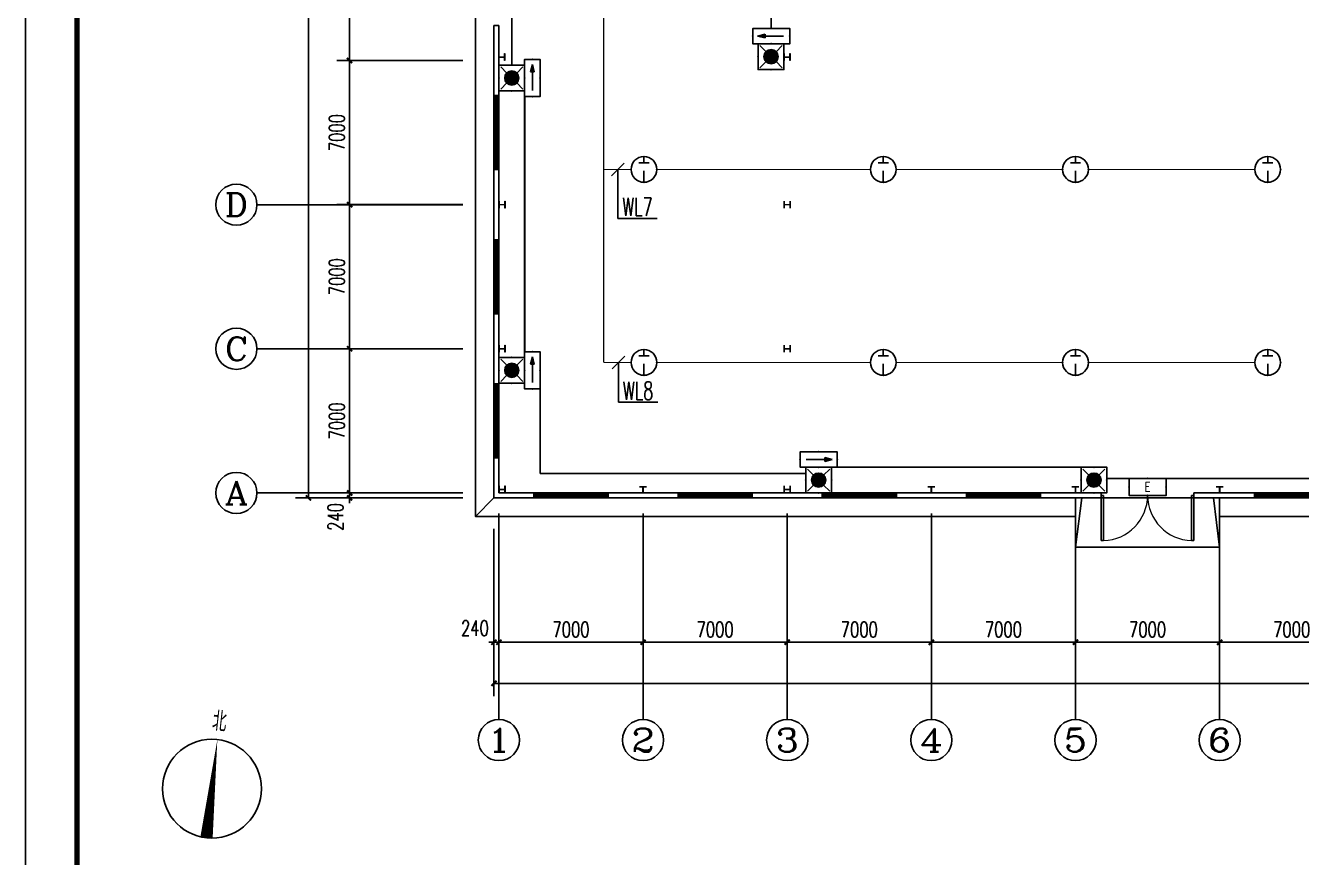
# Model space of a CAD drawing. Extents: x -496980 to 486425, y -292187 to -29437.
# Drawn here: x -139304 to -77341, y -267147 to -226744 of the extents above; entities that cross this region are included whole.
import ezdxf
from ezdxf.enums import TextEntityAlignment as Align

# ---------------------------------------------------------------- set-up
doc = ezdxf.new("R2010")
doc.units = 0
doc.header["$LTSCALE"] = 1000
doc.header["$MEASUREMENT"] = 0
doc.linetypes.add('CENTER2', pattern=[1.125, 0.75, -0.125, 0.125, -0.125])
for name, color, linetype in [('AXIS', 3, 'Continuous'), ('AXIS_TEXT', 7, 'Continuous'), ('DIM-照明', 3, 'Continuous'), ('DIM_SYMB', 3, 'Continuous'), ('EQUIP-照明', 3, 'Continuous'), ('PUB_TEXT', 7, 'Continuous'), ('PUB_TITLE', 4, 'Continuous'), ('STAIR', 2, 'Continuous'), ('WALL', 9, 'Continuous'), ('WINDOW', 4, 'Continuous'), ('WIRE-应急', 1, 'CENTER2'), ('WIRE-照明', 4, 'Continuous')]:
    doc.layers.add(name, color=color, linetype=linetype)
doc.layers.add('STXT_XG_THIN', color=2, linetype='Continuous', lineweight=0)
doc.styles.add('_TCH_AXIS', font='COMPLEX', dxfattribs={"bigfont": 'GBCBIG'})
doc.styles.add('_TCH_DIM', font='SIMPLEX', dxfattribs={"bigfont": 'GBCBIG'})
doc.styles.add('_TCH_DIM_T3', font='SIMPLEX', dxfattribs={"width": 0.705882, "bigfont": 'GBCBIG'})
doc.styles.add('_TEL_ATTDEF', font='GBENOR', dxfattribs={"width": 0.8, "height": 3, "bigfont": 'GBCBIG'})
doc.styles.add('_TEL_DIM', font='SIMPLEX', dxfattribs={"width": 0.8, "height": 3.5, "bigfont": 'HZTXT'})
doc.styles.add('COMPLEX', font='COMPLEX')
doc.dimstyles.new('_TCH_ARCH&&250', dxfattribs={"dimtxt": 743.75, "dimasz": 250, "dimexe": 625, "dimexo": 750, "dimgap": 250, "dimtad": 1, "dimdec": 0, "dimzin": 0, "dimdsep": 46, "dimtxsty": '_TCH_DIM_T3', "dimblk": 'ARCHTICK', "dimcen": 0.09, "dimclrt": 7, "dimazin": 2, "dimtfac": 1, "dimtdec": 0, "dimtix": 1, "dimtmove": 2, "dimatfit": 3, "dimfxl": 0, "dimtolj": 1, "dimtzin": 0, "dimarcsym": 0})

# ---------------------------------------------------------------- blocks, each defined once
blk = doc.blocks.new('$equip$00002846')
for p, q in [((0, 0.5), (0, 0.25)), ((-0.2, 0.25), (0.2, 0.25)), ((0, -0.05), (0, -0.5))]:
    blk.add_line(p, q)
at = {"const_width": 0.04}
blk.add_lwpolyline([(0.5, 0, -1), (-0.5, 0, -1), (0.5, 0, -1.723757)], format="xyb", dxfattribs=at)
blk.add_circle((0, 0), 0.5)
for p in [(0, 0.5), (-0.5, 0), (0.5, 0), (0, -0.5)]:
    blk.add_point(p)
at = {"color": 7, "style": '_TEL_DIM', "flags": 1}
for tag in ['A', 'REMARK']:
    blk.add_attdef(tag, text='', height=0.00002, dxfattribs=at).set_placement((0, 0), align=Align.MIDDLE_CENTER)
blk = doc.blocks.new('$equip$00002534')
for p, q in [((-0.72, 0.66), (-0.72, 0)), ((0.72, 0.66), (-0.72, 0.66)), ((0.72, 0), (0.72, 0.66)), ((-0.72, 0), (0.72, 0))]:
    blk.add_line(p, q)
at = {"const_width": 0.04}
blk.add_lwpolyline([(-0.72, 0.66), (-0.72, 0), (0.72, 0), (0.72, 0.66), (-0.72, 0.66), (-0.72, 0)], dxfattribs=at)
for p in [(0, 0.66), (-0.72, 0.33), (0, 0), (0.72, 0.33)]:
    blk.add_point(p)
at = {"color": 7, "style": '_TEL_DIM'}
blk.add_attdef('$TEXT$', text='', height=0.4, dxfattribs=at).set_placement((0, 0.33), align=Align.MIDDLE_CENTER)
at = {"color": 7, "style": '_TEL_DIM', "flags": 1}
blk.add_attdef('A', text='', height=0.00002, dxfattribs=at).set_placement((0, 0), align=Align.MIDDLE_CENTER)
blk = doc.blocks.new('$equip$00002604')
blk.add_hatch(color=256).paths.add_polyline_path([(0.275, 0.5, 1), (-0.274, 0.5, 1)])
for p, q in [((-0.429, 0.929), (-0.194, 0.694)), ((0.194, 0.694), (0.429, 0.929)), ((-0.429, 0.071), (-0.194, 0.306)), ((0.194, 0.306), (0.429, 0.071))]:
    blk.add_line(p, q)
at = {"const_width": 0.04}
blk.add_lwpolyline([(-0.5, 1), (-0.5, 0), (0.5, 0), (0.5, 1), (-0.5, 1), (-0.5, 0)], dxfattribs=at)
blk.add_lwpolyline([(-0.5, 1), (-0.5, 0), (0.5, 0), (0.5, 1)], close=True)
blk.add_circle((0, 0.5), 0.275)
for p in [(0, 1), (-0.5, 0.5), (0.5, 0.5), (0, 0)]:
    blk.add_point(p)
at = {"color": 7, "style": '_TEL_DIM', "flags": 1}
blk.add_attdef('A', text='', height=0.000025, dxfattribs=at).set_placement((0, 0), align=Align.MIDDLE_CENTER)
blk = doc.blocks.new('$equip$00002541')
blk.add_hatch(color=256).paths.add_polyline_path([(-0.24, 0.372), (-0.528, 0.3), (-0.24, 0.228)])
for p, q in [((-0.72, 0.6), (-0.72, 0)), ((0.72, 0.6), (-0.72, 0.6)), ((0.72, 0), (0.72, 0.6)), ((-0.72, 0), (0.72, 0)), ((-0.24, 0.372), (-0.528, 0.3)), ((-0.528, 0.3), (-0.24, 0.228)), ((-0.24, 0.372), (-0.24, 0.228))]:
    blk.add_line(p, q)
at = {"color": 7}
blk.add_line((-0.48, 0.3), (0.48, 0.3), dxfattribs=at)
at = {"const_width": 0.04}
blk.add_lwpolyline([(-0.72, 0.6), (-0.72, 0), (0.72, 0), (0.72, 0.6), (-0.72, 0.6), (-0.72, 0)], dxfattribs=at)
for p in [(0, 0.6), (-0.72, 0.3), (0, 0), (0.72, 0.3)]:
    blk.add_point(p)
at = {"color": 7, "style": '_TEL_DIM', "flags": 1}
blk.add_attdef('A', text='', height=0.00002, dxfattribs=at).set_placement((0, 0), align=Align.MIDDLE_CENTER)
blk = doc.blocks.new('$equip$00002540')
blk.add_hatch(color=256).paths.add_polyline_path([(0.24, 0.372), (0.24, 0.228), (0.528, 0.3)])
for p, q in [((-0.72, 0.6), (-0.72, 0)), ((0.72, 0.6), (-0.72, 0.6)), ((0.72, 0), (0.72, 0.6)), ((-0.72, 0), (0.72, 0)), ((0.24, 0.372), (0.24, 0.228)), ((0.528, 0.3), (0.24, 0.372)), ((0.24, 0.228), (0.528, 0.3))]:
    blk.add_line(p, q)
at = {"color": 7}
blk.add_line((-0.48, 0.3), (0.48, 0.3), dxfattribs=at)
at = {"const_width": 0.04}
blk.add_lwpolyline([(-0.72, 0.6), (-0.72, 0), (0.72, 0), (0.72, 0.6), (-0.72, 0.6), (-0.72, 0)], dxfattribs=at)
for p in [(0, 0.6), (-0.72, 0.3), (0, 0), (0.72, 0.3)]:
    blk.add_point(p)
at = {"color": 7, "style": '_TEL_DIM', "flags": 1}
blk.add_attdef('A', text='', height=0.00002, dxfattribs=at).set_placement((0, 0), align=Align.MIDDLE_CENTER)
blk = doc.blocks.new('_ArchTick')
at = {"color": 0, "linetype": 'ByBlock', "const_width": 0.4}
blk.add_lwpolyline([(-0.5, -0.5), (0.5, 0.5)], dxfattribs=at)
blk = doc.blocks.new('*D359')
at = {"layer": 'AXIS', "color": 0, "lineweight": -2}
for p, q in [((-116555, -251194), (-116555, -257319)), ((-116315, -251194), (-116315, -257319)), ((-116555, -256694), (-116805, -256694)), ((-116555, -256694), (-116315, -256694)), ((-116315, -256694), (-116065, -256694))]:
    blk.add_line(p, q, dxfattribs=at)
at = {"layer": 'Defpoints', "color": 0}
for p in [(-116555, -250444), (-116315, -250444), (-116315, -256694)]:
    blk.add_point(p, dxfattribs=at)
at = {"layer": 'AXIS', "color": 0, "lineweight": -2, "xscale": 250, "yscale": 250, "zscale": 250}
blk.add_blockref('_ArchTick', (-116555, -256694), dxfattribs=at)
at = {"layer": 'AXIS', "color": 0, "lineweight": -2, "xscale": 250, "yscale": 250, "zscale": 250, "rotation": 180}
blk.add_blockref('_ArchTick', (-116315, -256694), dxfattribs=at)
at = {"layer": 'AXIS', "color": 7, "insert": (-117480, -256007), "char_height": 743.8, "attachment_point": 5, "style": '_TCH_DIM_T3'}
blk.add_mtext('\\A1;240', dxfattribs=at)
blk = doc.blocks.new('*D360')
at = {"layer": 'AXIS', "color": 0, "lineweight": -2}
for p, q in [((-116315, -251194), (-116315, -257319)), ((-109315, -251194), (-109315, -257319)), ((-116315, -256694), (-109315, -256694))]:
    blk.add_line(p, q, dxfattribs=at)
at = {"layer": 'Defpoints', "color": 0}
for p in [(-116315, -250444), (-109315, -250444), (-109315, -256694)]:
    blk.add_point(p, dxfattribs=at)
at = {"layer": 'AXIS', "color": 0, "lineweight": -2, "xscale": 250, "yscale": 250, "zscale": 250, "rotation": 180}
blk.add_blockref('_ArchTick', (-116315, -256694), dxfattribs=at)
at = {"layer": 'AXIS', "color": 0, "lineweight": -2, "xscale": 250, "yscale": 250, "zscale": 250}
blk.add_blockref('_ArchTick', (-109315, -256694), dxfattribs=at)
at = {"layer": 'AXIS', "color": 7, "insert": (-112815, -256072), "char_height": 743.8, "attachment_point": 5, "style": '_TCH_DIM_T3'}
blk.add_mtext('\\A1;7000', dxfattribs=at)
blk = doc.blocks.new('*D361')
at = {"layer": 'AXIS', "color": 0, "lineweight": -2}
for p, q in [((-109315, -251194), (-109315, -257319)), ((-102315, -251194), (-102315, -257319)), ((-109315, -256694), (-102315, -256694))]:
    blk.add_line(p, q, dxfattribs=at)
at = {"layer": 'Defpoints', "color": 0}
for p in [(-109315, -250444), (-102315, -250444), (-102315, -256694)]:
    blk.add_point(p, dxfattribs=at)
at = {"layer": 'AXIS', "color": 0, "lineweight": -2, "xscale": 250, "yscale": 250, "zscale": 250, "rotation": 180}
blk.add_blockref('_ArchTick', (-109315, -256694), dxfattribs=at)
at = {"layer": 'AXIS', "color": 0, "lineweight": -2, "xscale": 250, "yscale": 250, "zscale": 250}
blk.add_blockref('_ArchTick', (-102315, -256694), dxfattribs=at)
at = {"layer": 'AXIS', "color": 7, "insert": (-105815, -256072), "char_height": 743.8, "attachment_point": 5, "style": '_TCH_DIM_T3'}
blk.add_mtext('\\A1;7000', dxfattribs=at)
blk = doc.blocks.new('*D362')
at = {"layer": 'AXIS', "color": 0, "lineweight": -2}
for p, q in [((-102315, -251194), (-102315, -257319)), ((-95315, -251194), (-95315, -257319)), ((-102315, -256694), (-95315, -256694))]:
    blk.add_line(p, q, dxfattribs=at)
at = {"layer": 'Defpoints', "color": 0}
for p in [(-102315, -250444), (-95315, -250444), (-95315, -256694)]:
    blk.add_point(p, dxfattribs=at)
at = {"layer": 'AXIS', "color": 0, "lineweight": -2, "xscale": 250, "yscale": 250, "zscale": 250, "rotation": 180}
blk.add_blockref('_ArchTick', (-102315, -256694), dxfattribs=at)
at = {"layer": 'AXIS', "color": 0, "lineweight": -2, "xscale": 250, "yscale": 250, "zscale": 250}
blk.add_blockref('_ArchTick', (-95315, -256694), dxfattribs=at)
at = {"layer": 'AXIS', "color": 7, "insert": (-98815, -256072), "char_height": 743.8, "attachment_point": 5, "style": '_TCH_DIM_T3'}
blk.add_mtext('\\A1;7000', dxfattribs=at)
blk = doc.blocks.new('*D363')
at = {"layer": 'AXIS', "color": 0, "lineweight": -2}
for p, q in [((-95315, -251194), (-95315, -257319)), ((-88315, -251194), (-88315, -257319)), ((-95315, -256694), (-88315, -256694))]:
    blk.add_line(p, q, dxfattribs=at)
at = {"layer": 'Defpoints', "color": 0}
for p in [(-95315, -250444), (-88315, -250444), (-88315, -256694)]:
    blk.add_point(p, dxfattribs=at)
at = {"layer": 'AXIS', "color": 0, "lineweight": -2, "xscale": 250, "yscale": 250, "zscale": 250, "rotation": 180}
blk.add_blockref('_ArchTick', (-95315, -256694), dxfattribs=at)
at = {"layer": 'AXIS', "color": 0, "lineweight": -2, "xscale": 250, "yscale": 250, "zscale": 250}
blk.add_blockref('_ArchTick', (-88315, -256694), dxfattribs=at)
at = {"layer": 'AXIS', "color": 7, "insert": (-91815, -256072), "char_height": 743.8, "attachment_point": 5, "style": '_TCH_DIM_T3'}
blk.add_mtext('\\A1;7000', dxfattribs=at)
blk = doc.blocks.new('*D364')
at = {"layer": 'AXIS', "color": 0, "lineweight": -2}
for p, q in [((-88315, -251194), (-88315, -257319)), ((-81315, -251194), (-81315, -257319)), ((-88315, -256694), (-81315, -256694))]:
    blk.add_line(p, q, dxfattribs=at)
at = {"layer": 'Defpoints', "color": 0}
for p in [(-88315, -250444), (-81315, -250444), (-81315, -256694)]:
    blk.add_point(p, dxfattribs=at)
at = {"layer": 'AXIS', "color": 0, "lineweight": -2, "xscale": 250, "yscale": 250, "zscale": 250, "rotation": 180}
blk.add_blockref('_ArchTick', (-88315, -256694), dxfattribs=at)
at = {"layer": 'AXIS', "color": 0, "lineweight": -2, "xscale": 250, "yscale": 250, "zscale": 250}
blk.add_blockref('_ArchTick', (-81315, -256694), dxfattribs=at)
at = {"layer": 'AXIS', "color": 7, "insert": (-84815, -256072), "char_height": 743.8, "attachment_point": 5, "style": '_TCH_DIM_T3'}
blk.add_mtext('\\A1;7000', dxfattribs=at)
blk = doc.blocks.new('*D365')
at = {"layer": 'AXIS', "color": 0, "lineweight": -2}
for p, q in [((-81315, -251194), (-81315, -257319)), ((-74315, -251194), (-74315, -257319)), ((-81315, -256694), (-74315, -256694))]:
    blk.add_line(p, q, dxfattribs=at)
at = {"layer": 'Defpoints', "color": 0}
for p in [(-81315, -250444), (-74315, -250444), (-74315, -256694)]:
    blk.add_point(p, dxfattribs=at)
at = {"layer": 'AXIS', "color": 0, "lineweight": -2, "xscale": 250, "yscale": 250, "zscale": 250, "rotation": 180}
blk.add_blockref('_ArchTick', (-81315, -256694), dxfattribs=at)
at = {"layer": 'AXIS', "color": 0, "lineweight": -2, "xscale": 250, "yscale": 250, "zscale": 250}
blk.add_blockref('_ArchTick', (-74315, -256694), dxfattribs=at)
at = {"layer": 'AXIS', "color": 7, "insert": (-77815, -256072), "char_height": 743.8, "attachment_point": 5, "style": '_TCH_DIM_T3'}
blk.add_mtext('\\A1;7000', dxfattribs=at)
blk = doc.blocks.new('*D377')
at = {"layer": 'AXIS', "color": 0, "lineweight": -2}
for p, q in [((-116555, -251194), (-116555, -259319)), ((-10575, -251194), (-10575, -259319)), ((-116555, -258694), (-10575, -258694))]:
    blk.add_line(p, q, dxfattribs=at)
at = {"layer": 'Defpoints', "color": 0}
for p in [(-116555, -250444), (-10575, -250444), (-10575, -258694)]:
    blk.add_point(p, dxfattribs=at)
at = {"layer": 'AXIS', "color": 0, "lineweight": -2, "xscale": 250, "yscale": 250, "zscale": 250, "rotation": 180}
blk.add_blockref('_ArchTick', (-116555, -258694), dxfattribs=at)
at = {"layer": 'AXIS', "color": 0, "lineweight": -2, "xscale": 250, "yscale": 250, "zscale": 250}
blk.add_blockref('_ArchTick', (-10575, -258694), dxfattribs=at)
at = {"layer": 'AXIS', "color": 7, "insert": (-63565, -258072), "char_height": 743.8, "attachment_point": 5, "style": '_TCH_DIM_T3'}
blk.add_mtext('\\A1;105980', dxfattribs=at)
blk = doc.blocks.new('*D408')
at = {"layer": 'AXIS', "color": 0, "lineweight": -2}
for p, q in [((-118065, -249444), (-124190, -249444)), ((-118065, -249684), (-124190, -249684)), ((-123565, -249444), (-123565, -249194)), ((-123565, -249684), (-123565, -249444)), ((-123565, -249684), (-123565, -249934))]:
    blk.add_line(p, q, dxfattribs=at)
at = {"layer": 'Defpoints', "color": 0}
for p in [(-123565, -249444), (-117315, -249444), (-117315, -249684)]:
    blk.add_point(p, dxfattribs=at)
at = {"layer": 'AXIS', "color": 0, "lineweight": -2, "xscale": 250, "yscale": 250, "zscale": 250}
for p, rotation in [((-123565, -249444), 270), ((-123565, -249684), 90)]:
    blk.add_blockref('_ArchTick', p, dxfattribs=dict(at, rotation=rotation))
at = {"layer": 'AXIS', "color": 7, "insert": (-124253, -250609), "char_height": 743.8, "attachment_point": 5, "rotation": 90, "style": '_TCH_DIM_T3'}
blk.add_mtext('\\A1;240', dxfattribs=at)
blk = doc.blocks.new('*D409')
at = {"layer": 'AXIS', "color": 0, "lineweight": -2}
for p, q in [((-118065, -242444), (-124190, -242444)), ((-123565, -249444), (-123565, -242444)), ((-118065, -249444), (-124190, -249444))]:
    blk.add_line(p, q, dxfattribs=at)
at = {"layer": 'Defpoints', "color": 0}
for p in [(-123565, -242444), (-117315, -242444), (-117315, -249444)]:
    blk.add_point(p, dxfattribs=at)
at = {"layer": 'AXIS', "color": 0, "lineweight": -2, "xscale": 250, "yscale": 250, "zscale": 250}
for p, rotation in [((-123565, -242444), 90), ((-123565, -249444), 270)]:
    blk.add_blockref('_ArchTick', p, dxfattribs=dict(at, rotation=rotation))
at = {"layer": 'AXIS', "color": 7, "insert": (-124187, -245944), "char_height": 743.8, "attachment_point": 5, "rotation": 90, "style": '_TCH_DIM_T3'}
blk.add_mtext('\\A1;7000', dxfattribs=at)
blk = doc.blocks.new('*D410')
at = {"layer": 'AXIS', "color": 0, "lineweight": -2}
for p, q in [((-118065, -235444), (-124190, -235444)), ((-123565, -242444), (-123565, -235444)), ((-118065, -242444), (-124190, -242444))]:
    blk.add_line(p, q, dxfattribs=at)
at = {"layer": 'Defpoints', "color": 0}
for p in [(-123565, -235444), (-117315, -235444), (-117315, -242444)]:
    blk.add_point(p, dxfattribs=at)
at = {"layer": 'AXIS', "color": 0, "lineweight": -2, "xscale": 250, "yscale": 250, "zscale": 250}
for p, rotation in [((-123565, -235444), 90), ((-123565, -242444), 270)]:
    blk.add_blockref('_ArchTick', p, dxfattribs=dict(at, rotation=rotation))
at = {"layer": 'AXIS', "color": 7, "insert": (-124187, -238944), "char_height": 743.8, "attachment_point": 5, "rotation": 90, "style": '_TCH_DIM_T3'}
blk.add_mtext('\\A1;7000', dxfattribs=at)
blk = doc.blocks.new('*D411')
at = {"layer": 'AXIS', "color": 0, "lineweight": -2}
for p, q in [((-118065, -228444), (-124190, -228444)), ((-123565, -235444), (-123565, -228444)), ((-118065, -235444), (-124190, -235444))]:
    blk.add_line(p, q, dxfattribs=at)
at = {"layer": 'Defpoints', "color": 0}
for p in [(-123565, -228444), (-117315, -228444), (-117315, -235444)]:
    blk.add_point(p, dxfattribs=at)
at = {"layer": 'AXIS', "color": 0, "lineweight": -2, "xscale": 250, "yscale": 250, "zscale": 250}
for p, rotation in [((-123565, -228444), 90), ((-123565, -235444), 270)]:
    blk.add_blockref('_ArchTick', p, dxfattribs=dict(at, rotation=rotation))
at = {"layer": 'AXIS', "color": 7, "insert": (-124187, -231944), "char_height": 743.8, "attachment_point": 5, "rotation": 90, "style": '_TCH_DIM_T3'}
blk.add_mtext('\\A1;7000', dxfattribs=at)
blk = doc.blocks.new('*D412')
at = {"layer": 'AXIS', "color": 0, "lineweight": -2}
for p, q in [((-118065, -221444), (-124190, -221444)), ((-123565, -228444), (-123565, -221444)), ((-118065, -228444), (-124190, -228444))]:
    blk.add_line(p, q, dxfattribs=at)
at = {"layer": 'Defpoints', "color": 0}
for p in [(-123565, -221444), (-117315, -221444), (-117315, -228444)]:
    blk.add_point(p, dxfattribs=at)
at = {"layer": 'AXIS', "color": 0, "lineweight": -2, "xscale": 250, "yscale": 250, "zscale": 250}
for p, rotation in [((-123565, -221444), 90), ((-123565, -228444), 270)]:
    blk.add_blockref('_ArchTick', p, dxfattribs=dict(at, rotation=rotation))
at = {"layer": 'AXIS', "color": 7, "insert": (-124187, -224944), "char_height": 743.8, "attachment_point": 5, "rotation": 90, "style": '_TCH_DIM_T3'}
blk.add_mtext('\\A1;7000', dxfattribs=at)
blk = doc.blocks.new('*D437')
at = {"layer": 'AXIS', "color": 0, "lineweight": -2}
for p, q in [((-118065, -67204), (-126190, -67204)), ((-125565, -249684), (-125565, -67204)), ((-118065, -249684), (-126190, -249684))]:
    blk.add_line(p, q, dxfattribs=at)
at = {"layer": 'Defpoints', "color": 0}
for p in [(-125565, -67204), (-117315, -67204), (-117315, -249684)]:
    blk.add_point(p, dxfattribs=at)
at = {"layer": 'AXIS', "color": 0, "lineweight": -2, "xscale": 250, "yscale": 250, "zscale": 250}
for p, rotation in [((-125565, -67204), 90), ((-125565, -249684), 270)]:
    blk.add_blockref('_ArchTick', p, dxfattribs=dict(at, rotation=rotation))
at = {"layer": 'AXIS', "color": 7, "insert": (-126187, -158444), "char_height": 743.8, "attachment_point": 5, "rotation": 90, "style": '_TCH_DIM_T3'}
blk.add_mtext('\\A1;182480', dxfattribs=at)
blk = doc.blocks.new('$TCHSYS$WIN2D')
for p, q in [((-0.5, 0.5), (0.5, 0.5)), ((-0.5, 0.5), (-0.5, -0.5)), ((0.5, 0.5), (0.5, -0.5)), ((0.5, 0.167), (-0.5, 0.167)), ((0.5, -0.167), (-0.5, -0.167)), ((-0.5, -0.5), (0.5, -0.5))]:
    blk.add_line(p, q)
blk = doc.blocks.new('_AXISO')
blk.add_circle((0, 0), 0.5)
at = {"layer": 'AXIS_TEXT', "style": 'COMPLEX', "width": 1.041667}
blk.add_attdef('A', text='', height=0.56, dxfattribs=at).set_placement((-0.25, -0.28), (0.25, -0.28), align=Align.FIT)
blk = doc.blocks.new('$DorLib2D$00000002')
for p, q in [((-0.5, 0), (-0.5, 0.4875)), ((-0.475, 0.4875), (-0.5, 0.4875)), ((-0.475, 0), (-0.475, 0.4875)), ((0.475, 0), (0.475, 0.4875)), ((0.475, 0.4875), (0.5, 0.4875)), ((0.5, 0), (0.5, 0.4875)), ((-0.5, 0), (-0.475, 0)), ((0.5, 0), (0.475, 0))]:
    blk.add_line(p, q)
at = {"lineweight": 13}
for centre, start, end in [((-0.4875, 0), 0, 88.53072), ((0.4875, 0), 91.46928, 180)]:
    blk.add_arc(centre, 0.4875, start, end, dxfattribs=at)

msp = doc.modelspace()

# ---------------------------------------------------------------- linework, layer by layer
at = {"color": 2}
msp.add_line((-117455.2, -250584.2), (-116555.2, -249684.2), dxfattribs=at)
for points in [[(-88315.2, -250584.2), (-117455.2, -250584.2), (-117455.2, -214444.2)], [(-60315.2, -250584.2), (-81315.2, -250584.2)]]:
    msp.add_lwpolyline(points, dxfattribs=at)
at = {"layer": 'AXIS'}
for p, q in [((-118063.7, -235444.2), (-128063.7, -235444.3)), ((-118063.7, -242444.2), (-128063.7, -242444.3)), ((-118063.6, -249444.2), (-128063.6, -249444.3)), ((-116315.2, -250444.2), (-116315.2, -260444.2)), ((-109315.2, -250444.2), (-109315.2, -260444.2)), ((-102315.2, -250444.2), (-102315.2, -260444.2)), ((-95315.2, -250444.2), (-95315.2, -260444.2)), ((-88315.2, -250444.2), (-88315.2, -260444.2)), ((-81315.2, -250444.2), (-81315.2, -260444.2))]:
    msp.add_line(p, q, dxfattribs=at)
at = {"layer": 'DIM-照明'}
for p, q in [((-110229.1, -233422.7), (-110847.9, -234041.4)), ((-110198.1, -242796), (-110816.9, -243414.7))]:
    msp.add_line(p, q, dxfattribs=at)
for points in [[(-110538.5, -233732), (-110538.5, -236117.5)], [(-110538.5, -236117.5), (-108634.3, -236117.5)], [(-110507.5, -243105.4), (-110507.5, -245041.5)], [(-110507.5, -245041.5), (-108603.3, -245041.5)]]:
    msp.add_lwpolyline(points, dxfattribs=at)
at = {"layer": 'DIM_SYMB'}
msp.add_lwpolyline([(-130515.5, -266192.2, 600, 0, 0), (-129987.9, -261421.3, 0, 0, 0)], format="xyseb", dxfattribs=at)
msp.add_circle((-130251.7, -263806.7), 2400, dxfattribs=at)
at = {"layer": 'PUB_TITLE'}
msp.add_lwpolyline([(-139303.5, -29436.9), (-139303.5, -292186.9), (9196.5, -292186.9), (9196.5, -29436.9)], close=True, dxfattribs=at)
at = {"layer": 'PUB_TITLE', "const_width": 250}
msp.add_lwpolyline([(-136803.5, -35686.9), (-136803.5, -289686.9), (6696.5, -289686.9), (6696.5, -35686.9)], close=True, dxfattribs=at)
at = {"layer": 'STAIR'}
for p, q in [((-88315.2, -252084.2), (-88315.2, -249684.2)), ((-88315.2, -249684.2), (-81315.2, -249684.2)), ((-88015.2, -249684.2), (-88315.2, -252084.2)), ((-81615.2, -249684.2), (-81315.2, -252084.2)), ((-81315.2, -252084.2), (-81315.2, -249684.2)), ((-88315.2, -252084.2), (-81315.2, -252084.2))]:
    msp.add_line(p, q, dxfattribs=at)
at = {"layer": 'STXT_XG_THIN', "color": 2}
for points in [[(-116325.4, -228447.1), (-116325.4, -228107.1), (-116315.2, -228107.1), (-116315.2, -228274.2), (-116035.6, -228274.2), (-116035.6, -228107.1), (-116025.4, -228107.1), (-116025.4, -228447.1), (-116035.6, -228447.1), (-116035.6, -228280), (-116315.2, -228280), (-116315.2, -228447.1), (-116325.4, -228447.1)], [(-102475.4, -228447.1), (-102475.4, -228107.1), (-102465.2, -228107.1), (-102465.2, -228274.2), (-102185.6, -228274.2), (-102185.6, -228107.1), (-102175.4, -228107.1), (-102175.4, -228447.1), (-102185.6, -228447.1), (-102185.6, -228280), (-102465.2, -228280), (-102465.2, -228447.1), (-102475.4, -228447.1)], [(-116315.2, -235614.2), (-116315.2, -235274.2), (-116305, -235274.2), (-116305, -235441.3), (-116025.4, -235441.3), (-116025.4, -235274.2), (-116015.2, -235274.2), (-116015.2, -235614.2), (-116025.4, -235614.2), (-116025.4, -235447.1), (-116305, -235447.1), (-116305, -235614.2), (-116315.2, -235614.2)], [(-102465.2, -235614.2), (-102465.2, -235274.2), (-102455, -235274.2), (-102455, -235441.3), (-102175.4, -235441.3), (-102175.4, -235274.2), (-102165.2, -235274.2), (-102165.2, -235614.2), (-102175.4, -235614.2), (-102175.4, -235447.1), (-102455, -235447.1), (-102455, -235614.2), (-102465.2, -235614.2)], [(-116315.2, -242614.2), (-116315.2, -242274.2), (-116305, -242274.2), (-116305, -242441.3), (-116025.4, -242441.3), (-116025.4, -242274.2), (-116015.2, -242274.2), (-116015.2, -242614.2), (-116025.4, -242614.2), (-116025.4, -242447.1), (-116305, -242447.1), (-116305, -242614.2), (-116315.2, -242614.2)], [(-102465.2, -242614.2), (-102465.2, -242274.2), (-102455, -242274.2), (-102455, -242441.3), (-102175.4, -242441.3), (-102175.4, -242274.2), (-102165.2, -242274.2), (-102165.2, -242614.2), (-102175.4, -242614.2), (-102175.4, -242447.1), (-102455, -242447.1), (-102455, -242614.2), (-102465.2, -242614.2)], [(-116315.2, -249444.2), (-116315.2, -249104.2), (-116305, -249104.2), (-116305, -249271.3), (-116025.4, -249271.3), (-116025.4, -249104.2), (-116015.2, -249104.2), (-116015.2, -249444.2), (-116025.4, -249444.2), (-116025.4, -249277.1), (-116305, -249277.1), (-116305, -249444.2), (-116315.2, -249444.2)], [(-109485.2, -249144.2), (-109145.2, -249144.2), (-109145.2, -249154.4), (-109312.3, -249154.4), (-109312.3, -249434), (-109145.2, -249434), (-109145.2, -249444.2), (-109485.2, -249444.2), (-109485.2, -249434), (-109318.1, -249434), (-109318.1, -249154.4), (-109485.2, -249154.4), (-109485.2, -249144.2)], [(-102465.2, -249444.2), (-102465.2, -249104.2), (-102455, -249104.2), (-102455, -249271.3), (-102175.4, -249271.3), (-102175.4, -249104.2), (-102165.2, -249104.2), (-102165.2, -249444.2), (-102175.4, -249444.2), (-102175.4, -249277.1), (-102455, -249277.1), (-102455, -249444.2), (-102465.2, -249444.2)], [(-95485.2, -249144.2), (-95145.2, -249144.2), (-95145.2, -249154.4), (-95312.3, -249154.4), (-95312.3, -249434), (-95145.2, -249434), (-95145.2, -249444.2), (-95485.2, -249444.2), (-95485.2, -249434), (-95318.1, -249434), (-95318.1, -249154.4), (-95485.2, -249154.4), (-95485.2, -249144.2)], [(-88485.2, -249144.2), (-88145.2, -249144.2), (-88145.2, -249154.4), (-88312.3, -249154.4), (-88312.3, -249434), (-88145.2, -249434), (-88145.2, -249444.2), (-88485.2, -249444.2), (-88485.2, -249434), (-88318.1, -249434), (-88318.1, -249154.4), (-88485.2, -249154.4), (-88485.2, -249144.2)], [(-81485.2, -249144.2), (-81145.2, -249144.2), (-81145.2, -249154.4), (-81312.3, -249154.4), (-81312.3, -249434), (-81145.2, -249434), (-81145.2, -249444.2), (-81485.2, -249444.2), (-81485.2, -249434), (-81318.1, -249434), (-81318.1, -249154.4), (-81485.2, -249154.4), (-81485.2, -249144.2)]]:
    msp.add_lwpolyline(points, dxfattribs=at)
at = {"layer": 'WALL', "color": 5}
for p, q in [((-116555.2, -226744.2), (-116555.2, -230144.2)), ((-116315.2, -226744.2), (-116555.2, -226744.2)), ((-116315.2, -230144.2), (-116315.2, -226744.2)), ((-116555.2, -230144.2), (-116315.2, -230144.2)), ((-116555.2, -233744.2), (-116555.2, -237144.2)), ((-116315.2, -233744.2), (-116555.2, -233744.2)), ((-116315.2, -237144.2), (-116315.2, -233744.2)), ((-116555.2, -237144.2), (-116315.2, -237144.2)), ((-116555.2, -240744.2), (-116555.2, -244144.2)), ((-116315.2, -240744.2), (-116555.2, -240744.2)), ((-116315.2, -244144.2), (-116315.2, -240744.2)), ((-116555.2, -244144.2), (-116315.2, -244144.2)), ((-116315.2, -247744.2), (-116555.2, -247744.2)), ((-116555.2, -247744.2), (-116555.2, -249684.2)), ((-116315.2, -249444.2), (-116315.2, -247744.2)), ((-116555.2, -249684.2), (-114615.2, -249684.2)), ((-114615.2, -249444.2), (-116315.2, -249444.2)), ((-114615.2, -249684.2), (-114615.2, -249444.2)), ((-107615.2, -249444.2), (-111015.2, -249444.2)), ((-111015.2, -249444.2), (-111015.2, -249684.2)), ((-111015.2, -249684.2), (-107615.2, -249684.2)), ((-107615.2, -249684.2), (-107615.2, -249444.2)), ((-100615.2, -249444.2), (-104015.2, -249444.2)), ((-104015.2, -249444.2), (-104015.2, -249684.2)), ((-104015.2, -249684.2), (-100615.2, -249684.2)), ((-100615.2, -249684.2), (-100615.2, -249444.2)), ((-93615.2, -249444.2), (-97015.2, -249444.2)), ((-97015.2, -249444.2), (-97015.2, -249684.2)), ((-97015.2, -249684.2), (-93615.2, -249684.2)), ((-93615.2, -249684.2), (-93615.2, -249444.2)), ((-87065.2, -249444.2), (-90015.2, -249444.2)), ((-90015.2, -249444.2), (-90015.2, -249684.2)), ((-90015.2, -249684.2), (-87065.2, -249684.2)), ((-87065.2, -249684.2), (-87065.2, -249444.2)), ((-79615.2, -249444.2), (-82565.2, -249444.2)), ((-82565.2, -249444.2), (-82565.2, -249684.2)), ((-82565.2, -249684.2), (-79615.2, -249684.2)), ((-79615.2, -249684.2), (-79615.2, -249444.2))]:
    msp.add_line(p, q, dxfattribs=at)
at = {"layer": 'WIRE-应急', "linetype": 'CENTER2', "const_width": 87.5}
for points in [[(-115690.2, -228668), (-115690.2, -214188)], [(-103090.2, -224471.2), (-103090.2, -226881.8)], [(-115065.2, -242588), (-115065.2, -230193)], [(-114315.2, -248504), (-114315.2, -244388)], [(-114315.2, -248504), (-101413.5, -248504)], [(-99888.5, -248194.2), (-88044.5, -248194.2)], [(-86794.5, -248739.2), (-85715.2, -248739.2)], [(-83915.2, -248739.2), (-73419.5, -248739.2)]]:
    msp.add_lwpolyline(points, dxfattribs=at)
at = {"layer": 'WIRE-照明', "linetype": 'Continuous', "const_width": 50}
for points in [[(-111227.5, -243105.4), (-111227.5, -177492)], [(-111227.5, -233732), (-109897, -233732)], [(-98273.5, -233732), (-108647, -233732)], [(-88940.2, -233732), (-97023.5, -233732)], [(-79606.8, -233732), (-87690.2, -233732)], [(-111227.5, -243105.4), (-109897, -243105.4)], [(-98273.5, -243105.4), (-108647, -243105.4)], [(-88940.1, -243105.4), (-97023.5, -243105.4)], [(-79606.8, -243105.4), (-87690.1, -243105.4)]]:
    msp.add_lwpolyline(points, dxfattribs=at)

# ---------------------------------------------------------------- block references
at = {"layer": 'AXIS'}
ref = msp.add_blockref('_AXISO', (-129063.7, -235444.3), dxfattribs=dict(at, xscale=2000, yscale=2000, zscale=2000))
ref.add_attrib('A', 'D', dxfattribs={"layer": 'AXIS_TEXT', "height": 1131.4, "style": '_TCH_AXIS', "width": 1.235294}).set_placement((-129629.4, -236010), (-128498.1, -236010), align=Align.FIT)
ref = msp.add_blockref('_AXISO', (-129063.7, -242444.3), dxfattribs=dict(at, xscale=2000, yscale=2000, zscale=2000))
ref.add_attrib('A', 'C', dxfattribs={"layer": 'AXIS_TEXT', "height": 1131.4, "style": '_TCH_AXIS', "width": 1.4}).set_placement((-129629.4, -243010), (-128498, -243010), align=Align.FIT)
ref = msp.add_blockref('_AXISO', (-129063.6, -249444.3), dxfattribs=dict(at, xscale=2000, yscale=2000, zscale=2000))
ref.add_attrib('A', 'A', dxfattribs={"layer": 'AXIS_TEXT', "height": 1131.4, "style": '_TCH_AXIS', "width": 1.166667}).set_placement((-129629.3, -250010), (-128497.9, -250010), align=Align.FIT)
ref = msp.add_blockref('_AXISO', (-116315.2, -261444.2), dxfattribs=dict(at, xscale=2000, yscale=2000, zscale=2000))
ref.add_attrib('A', '1', dxfattribs={"layer": 'AXIS_TEXT', "height": 1131.4, "style": '_TCH_AXIS', "width": 2.333333}).set_placement((-116880.8, -262009.9), (-115749.5, -262009.9), align=Align.FIT)
ref = msp.add_blockref('_AXISO', (-109315.2, -261444.2), dxfattribs=dict(at, xscale=2000, yscale=2000, zscale=2000))
ref.add_attrib('A', '2', dxfattribs={"layer": 'AXIS_TEXT', "height": 1131.4, "style": '_TCH_AXIS', "width": 1.5}).set_placement((-109880.8, -262009.9), (-108749.5, -262009.9), align=Align.FIT)
ref = msp.add_blockref('_AXISO', (-102315.2, -261444.2), dxfattribs=dict(at, xscale=2000, yscale=2000, zscale=2000))
ref.add_attrib('A', '3', dxfattribs={"layer": 'AXIS_TEXT', "height": 1131.4, "style": '_TCH_AXIS', "width": 1.5}).set_placement((-102880.8, -262009.9), (-101749.5, -262009.9), align=Align.FIT)
ref = msp.add_blockref('_AXISO', (-95315.2, -261444.2), dxfattribs=dict(at, xscale=2000, yscale=2000, zscale=2000))
ref.add_attrib('A', '4', dxfattribs={"layer": 'AXIS_TEXT', "height": 1131.4, "style": '_TCH_AXIS', "width": 1.3125}).set_placement((-95880.8, -262009.9), (-94749.5, -262009.9), align=Align.FIT)
ref = msp.add_blockref('_AXISO', (-88315.2, -261444.2), dxfattribs=dict(at, xscale=2000, yscale=2000, zscale=2000))
ref.add_attrib('A', '5', dxfattribs={"layer": 'AXIS_TEXT', "height": 1131.4, "style": '_TCH_AXIS', "width": 1.5}).set_placement((-88880.8, -262009.9), (-87749.5, -262009.9), align=Align.FIT)
ref = msp.add_blockref('_AXISO', (-81315.2, -261444.2), dxfattribs=dict(at, xscale=2000, yscale=2000, zscale=2000))
ref.add_attrib('A', '6', dxfattribs={"layer": 'AXIS_TEXT', "height": 1131.4, "style": '_TCH_AXIS', "width": 1.5}).set_placement((-81880.8, -262009.9), (-80749.5, -262009.9), align=Align.FIT)
at = {"layer": 'EQUIP-照明', "xscale": 1250, "yscale": 1250, "zscale": 1250}
for name, p in [('$equip$00002541', (-103090.2, -227631.8)), ('$equip$00002604', (-103100.4, -228881.8)), ('$equip$00002604', (-115690.2, -229918)), ('$equip$00002846', (-109272, -233732)), ('$equip$00002846', (-97648.5, -233732)), ('$equip$00002846', (-88315.2, -233732)), ('$equip$00002846', (-78981.8, -233732)), ('$equip$00002604', (-115690.2, -244113)), ('$equip$00002846', (-109272, -243105.4)), ('$equip$00002846', (-97648.5, -243105.4)), ('$equip$00002846', (-88315.1, -243105.4)), ('$equip$00002846', (-78981.8, -243105.4)), ('$equip$00002540', (-100788.5, -248194.2)), ('$equip$00002604', (-100788.5, -249444.2)), ('$equip$00002604', (-87419.5, -249444.2))]:
    msp.add_blockref(name, p, dxfattribs=at)
at = {"layer": 'EQUIP-照明', "xscale": 1250, "yscale": 1250, "zscale": 1250, "rotation": 270}
for p in [(-115065.2, -229293), (-115065.2, -243488)]:
    msp.add_blockref('$equip$00002541', p, dxfattribs=at)
at = {"layer": 'EQUIP-照明'}
ref = msp.add_blockref('$equip$00002534', (-84815.2, -249564.2), dxfattribs=dict(at, xscale=1250, yscale=1250, zscale=1250))
ref.add_attrib('$TEXT$', 'E', dxfattribs={"layer": '0', "color": 7, "height": 500, "style": '_TEL_ATTDEF'}).set_placement((-84815.2, -249151.7), align=Align.MIDDLE_CENTER)
at = {"layer": 'WINDOW', "xscale": 3600, "zscale": 3600, "rotation": 270}
for p, yscale in [((-116435.2, -231944.2), 240), ((-116435.2, -238944.2), -240), ((-116435.2, -245944.2), -240)]:
    msp.add_blockref('$TCHSYS$WIN2D', p, dxfattribs=dict(at, yscale=yscale))
at = {"layer": 'WINDOW'}
for name, p, xscale, yscale, zscale in [('$TCHSYS$WIN2D', (-112815.2, -249564.2), 3600, -240, 3600), ('$TCHSYS$WIN2D', (-105815.2, -249564.2), 3600, -240, 3600), ('$TCHSYS$WIN2D', (-98815.2, -249564.2), 3600, -240, 3600), ('$TCHSYS$WIN2D', (-91815.2, -249564.2), 3600, -240, 3600), ('$DorLib2D$00000002', (-84815.2, -249564.2), -4500, -4500, -4500), ('$TCHSYS$WIN2D', (-77815.2, -249564.2), 3600, -240, 3600)]:
    msp.add_blockref(name, p, dxfattribs=dict(at, xscale=xscale, yscale=yscale, zscale=zscale))

# ---------------------------------------------------------------- texts
at = {"layer": 'DIM-照明', "color": 7, "style": '_TEL_DIM', "width": 0.64}
for s, p in [('WL7', (-110319.8, -235992.5)), ('WL8', (-110288.8, -244916.5))]:
    msp.add_text(s, height=875, dxfattribs=at).set_placement(p)
at = {"layer": 'PUB_TEXT', "style": '_TCH_DIM'}
msp.add_text('北', height=964.5, rotation=353.689678, dxfattribs=at).set_placement((-130278.4, -260976.4))

# ---------------------------------------------------------------- dimensions: what is measured, and where the dimension line sits
at = {"layer": 'AXIS'}
for p1, p2, distance, picture, middle in [((-117315.2, -249684.2), (-117315.2, -67204.2), 8250, '*D437', (-126187, -158444.2)), ((-117315.2, -228444.2), (-117315.2, -221444.2), 6250, '*D412', (-124187, -224944.2)), ((-117315.2, -235444.2), (-117315.2, -228444.2), 6250, '*D411', (-124187, -231944.2)), ((-117315.2, -242444.2), (-117315.2, -235444.2), 6250, '*D410', (-124187, -238944.2)), ((-117315.2, -249444.2), (-117315.2, -242444.2), 6250, '*D409', (-124187, -245944.2)), ((-116555.2, -250444.2), (-10575.2, -250444.2), -8250, '*D377', (-63565.2, -258072.3)), ((-116315.2, -250444.2), (-109315.2, -250444.2), -6250, '*D360', (-112815.2, -256072.3)), ((-109315.2, -250444.2), (-102315.2, -250444.2), -6250, '*D361', (-105815.2, -256072.3)), ((-102315.2, -250444.2), (-95315.2, -250444.2), -6250, '*D362', (-98815.2, -256072.3)), ((-95315.2, -250444.2), (-88315.2, -250444.2), -6250, '*D363', (-91815.2, -256072.3)), ((-88315.2, -250444.2), (-81315.2, -250444.2), -6250, '*D364', (-84815.2, -256072.3)), ((-81315.2, -250444.2), (-74315.2, -250444.2), -6250, '*D365', (-77815.2, -256072.3))]:
    dim = msp.add_aligned_dim(p1=p1, p2=p2, distance=distance, dimstyle='_TCH_ARCH&&250', dxfattribs=at)
    dim.commit()
    dim.dimension.update_dxf_attribs({"geometry": picture, "text_midpoint": middle})
for base, p1, p2, angle, picture, middle in [((-123565.2, -249444.2), (-117315.2, -249684.2), (-117315.2, -249444.2), 90, '*D408', (-124252.7, -250609.2)), ((-116315.2, -256694.2), (-116555.2, -250444.2), (-116315.2, -250444.2), 0, '*D359', (-117480.2, -256006.7))]:
    dim = msp.add_linear_dim(base=base, p1=p1, p2=p2, angle=angle, dimstyle='_TCH_ARCH&&250', dxfattribs=at)
    dim.commit()
    dim.dimension.update_dxf_attribs({"geometry": picture, "text_midpoint": middle, "dimtype": 129})

doc.saveas('drawing.dxf')
